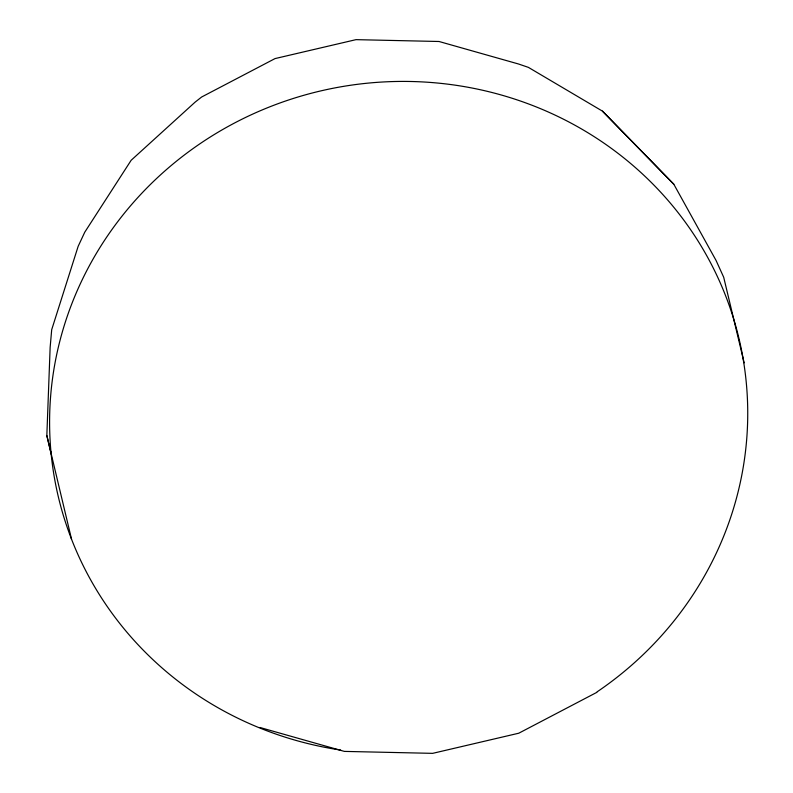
<?xml version="1.0" encoding="UTF-8"?>
<svg xmlns="http://www.w3.org/2000/svg" width="793" height="793" viewBox="0 0 793 793"><rect width="100%" height="100%" fill="white"/><g stroke="black" fill="none" stroke-linecap="round" stroke-linejoin="round"><path stroke-width="1.19" d="M51.158 453.933L46.837 435.535L50.137 347.473L51.694 329.7L78.16 246.316L84.762 232.19L131.162 160.265L195.147 102.109L201.66 96.994L275.052 58.583L356.017 39.65L439.035 41.494L518.453 63.975L528.396 67.375L602.452 111.139L673.812 184.234L716.059 260.451L723.702 277.263L744.161 362.847M596.812 692.368L518.761 733.218L432.661 753.35L344.37 751.397L259.916 727.478M673.812 184.234L602.452 111.139M46.837 435.535L71.548 539.24M340.633 750.049A349.455 335.915 -9.7 0 1 81.877 280.474A349.455 335.915 -9.7 0 1 623.526 157.658A349.455 335.915 -9.7 0 1 597.02 691.912"/></g></svg>
